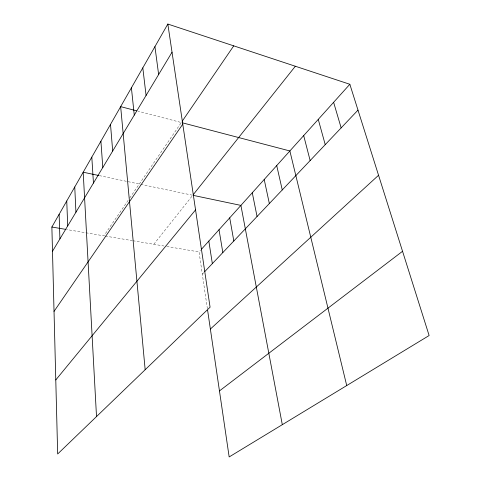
<?xml version="1.0" encoding="UTF-8"?>
<svg xmlns="http://www.w3.org/2000/svg" width="481" height="481" viewBox="0 0 481 481"><rect width="100%" height="100%" fill="white"/><g stroke="black" fill="none" stroke-linecap="round" stroke-linejoin="round"><path stroke-width="0.36" stroke-dasharray="2.4 1.8" d="M128.132 200.349L103.878 235.828L66.576 229.515M129.774 197.938L181.325 122.529L137.957 111.165M153.794 244.276L192.304 195.845M207.395 308.754L199.05 251.936L200.517 250.306M202.315 274.188L203.818 272.601M105.327 236.075L132.161 240.614M132.882 240.74L163.859 245.983M166.733 246.47L199.05 251.936M99.32 175.613L139.286 184.025M140.723 184.325L192.761 195.274"/><path stroke-width="0.72" d="M167.833 24.05L210.077 307.215L57.672 453.974L51.876 227.026L167.833 24.05L349.843 84.277L429.124 335.528L229.16 456.95L207.606 310.221M52.495 251.244L172.036 52.219M182.149 121.314L233.73 45.857M54.028 311.381L182.768 124.17M193.218 194.691L295.34 66.24M55.778 379.942L195.557 209.902M201.491 249.224L349.843 84.277M204.822 271.543L357.996 110.125M210.371 329.04L378.559 175.276M219.462 390.915L402.543 251.292M51.876 227.026L65.843 229.389M98.587 175.457L83.189 172.216L96.513 416.57M193.476 195.424L240.903 205.399L282.305 424.681M136.514 110.786L120.653 106.632L145.166 369.721M182.034 122.715L289.869 150.962L346.723 385.564M333.616 102.315L341.155 127.88M318.26 119.396L325.228 144.661M303.691 135.588L310.143 160.558M276.719 165.578L282.263 189.941M264.207 179.491L269.348 203.547M252.278 192.749L257.052 216.504M229.714 217.839L233.82 240.993M219.029 229.72L222.835 252.567M208.82 241.077L212.343 263.618M154.93 46.639L158.64 74.531M142.809 67.857L146.074 95.442M131.403 87.819L134.271 115.091M110.504 124.399L112.692 151.022M100.902 141.204L102.802 167.49M91.811 157.119L93.446 183.063M74.753 186.983L75.926 212.235M66.745 201.004L67.713 225.908M59.127 214.334L59.915 238.895"/></g></svg>
